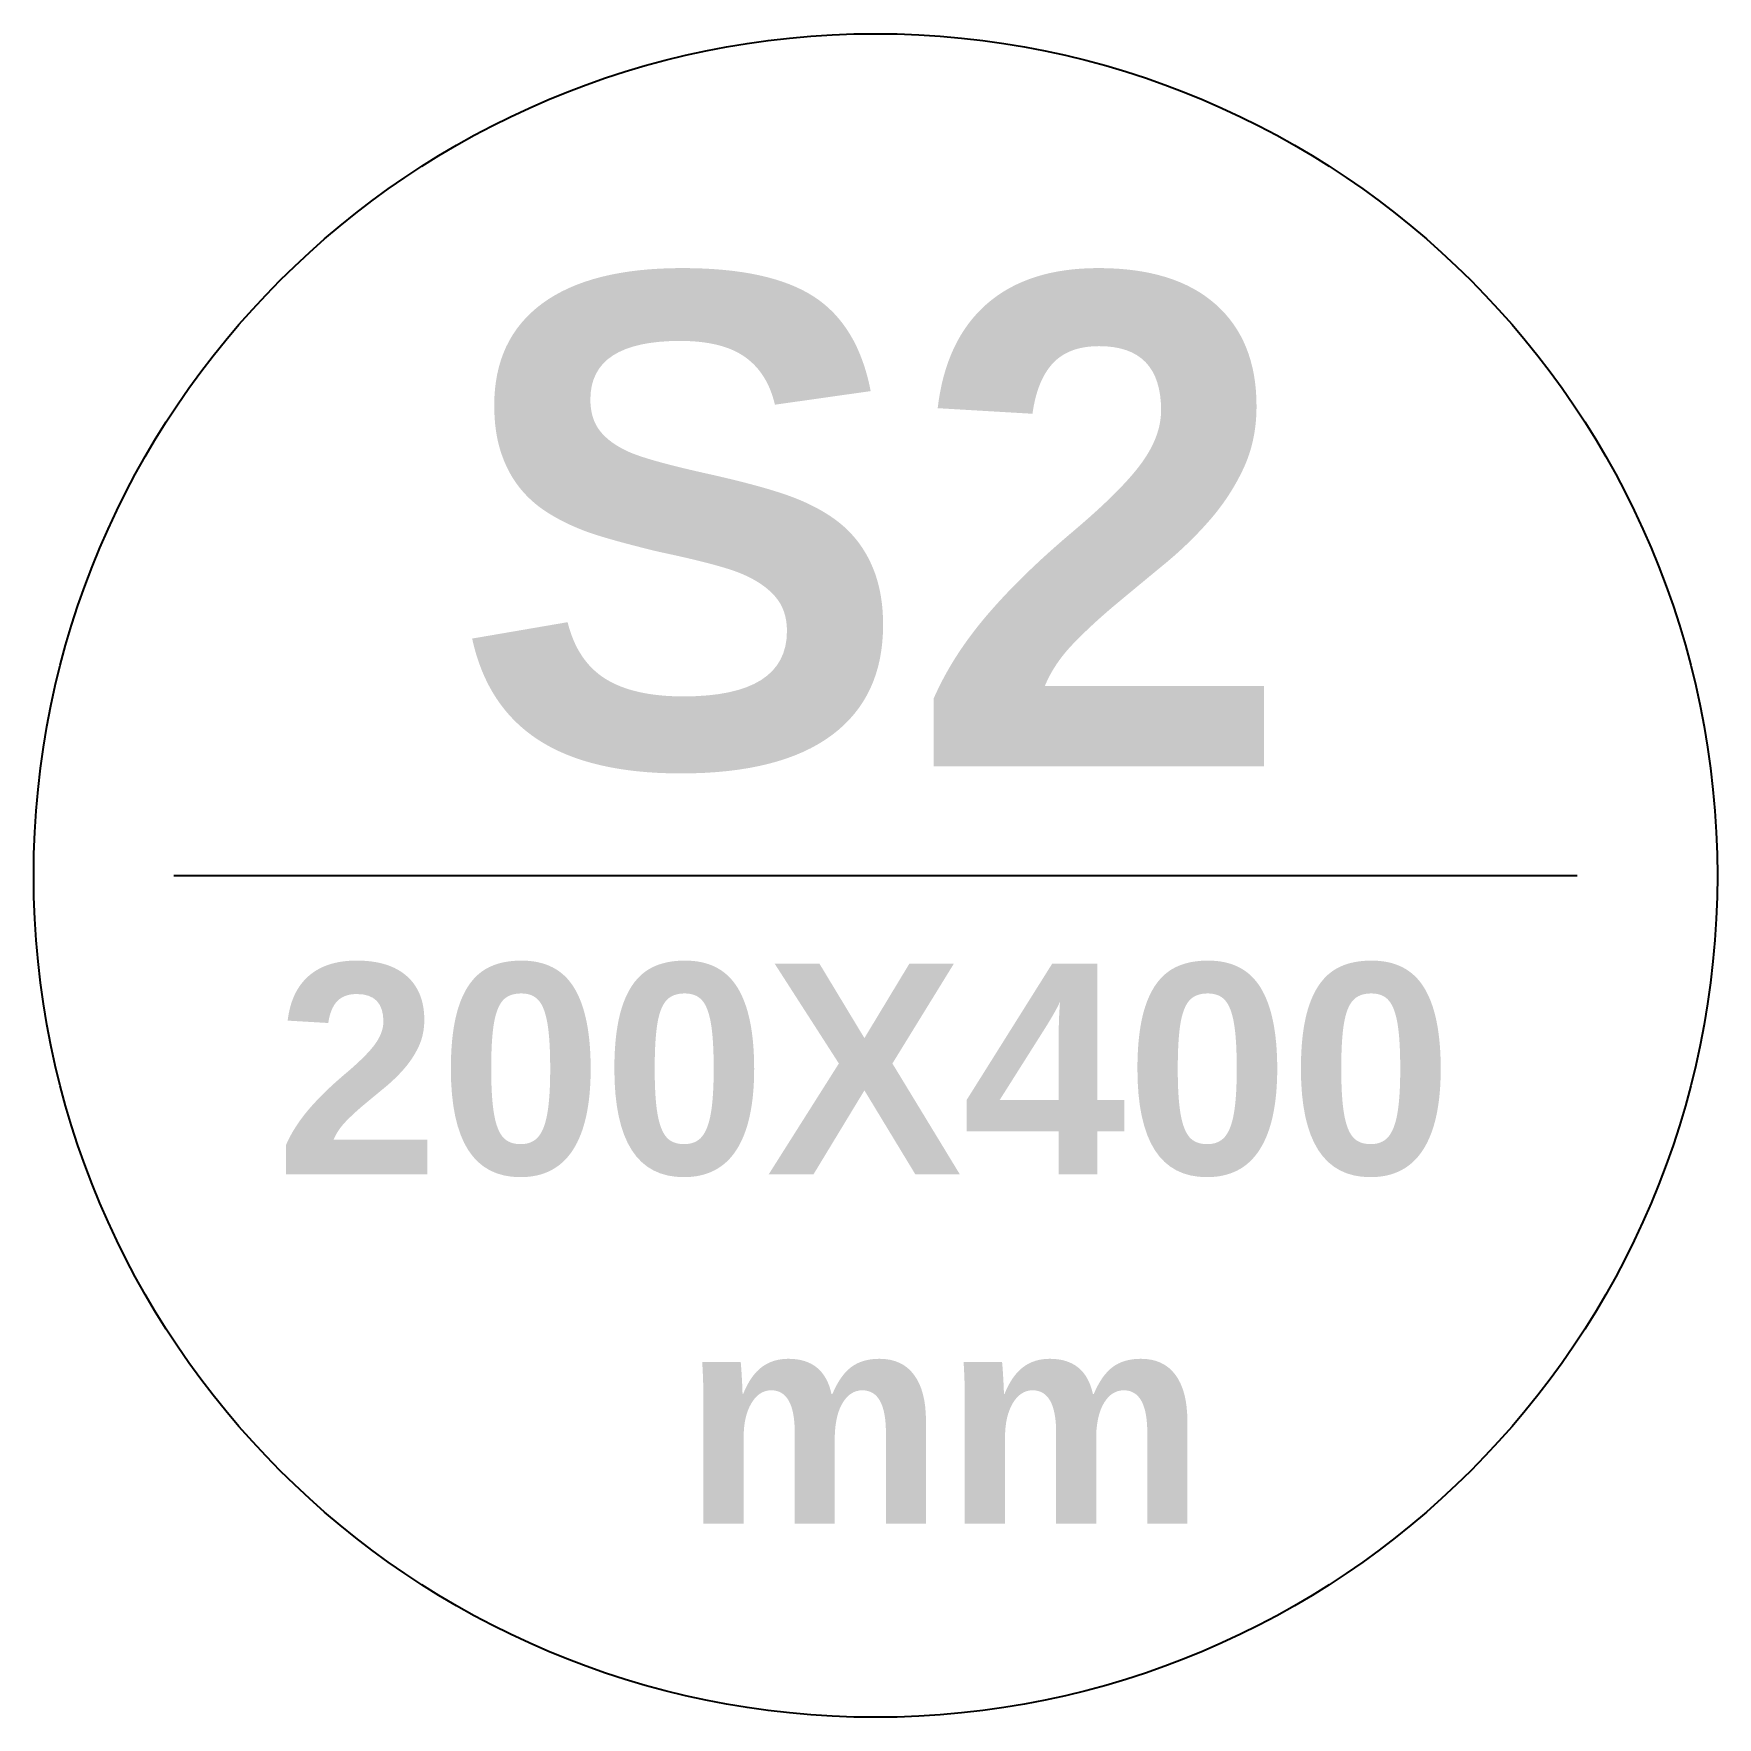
# Model space of a CAD drawing. Header units: millimetres. Extents: x 23704.7 to 23759.2, y 1718.5 to 1772.9.
import ezdxf

# ---------------------------------------------------------------- set-up
doc = ezdxf.new("R2010")
doc.units = ezdxf.units.MM
doc.header["$LTSCALE"] = 0.5
doc.layers.add('Cotas', color=1, linetype='Continuous')
doc.styles.add('PORTAS', font='arialbd.ttf', dxfattribs={"height": 15})

msp = doc.modelspace()

# ---------------------------------------------------------------- linework, layer by layer
at = {"layer": 'Cotas', "color": 7}
for p, q in [((23709.274, 1745.711), (23731.954, 1745.711)), ((23731.954, 1745.711), (23754.634, 1745.711))]:
    msp.add_line(p, q, dxfattribs=at)
at = {"layer": 'Cotas'}
msp.add_circle((23731.954, 1745.711), 27.216, dxfattribs=at)

# ---------------------------------------------------------------- texts
at = {"layer": 'Cotas', "attachment_point": 1, "style": 'PORTAS'}
for s, width, insert, char_height in [('S2', 46.86609, (23718.274, 1765.112), 15.876), ('200X400', 178.16561, (23712.564, 1742.859), 6.804), ('mm', 178.16561, (23725.724, 1731.564), 6.804)]:
    msp.add_mtext_dynamic_manual_height_columns(s, width=width, gutter_width=75, heights=[0], dxfattribs=dict(at, insert=insert, char_height=char_height))

doc.saveas('drawing.dxf')
